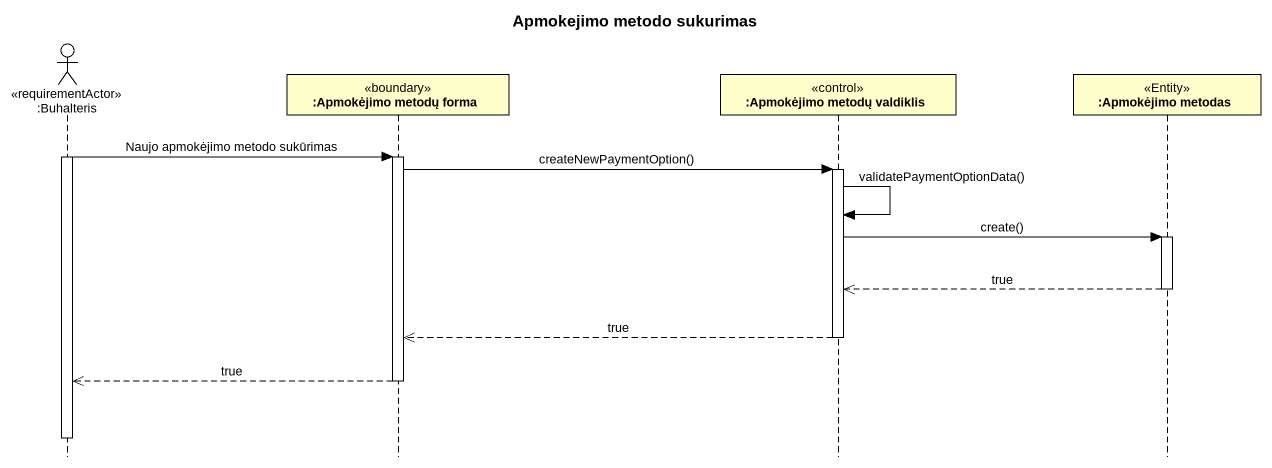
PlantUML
@startuml
title Apmokejimo metodo sukurimas
hide footbox
actor ":Buhalteris" as Buhalteris <<requirementActor>>
participant ":Apmokėjimo metodų forma" as Apmokėjimo_metodų_forma <<boundary>>
participant ":Apmokėjimo metodų valdiklis" as Apmokėjimo_metodų_valdiklis <<control>>
participant ":Apmokėjimo metodas" as Apmokėjimo_metodas <<Entity>>

activate Buhalteris
Buhalteris -> Apmokėjimo_metodų_forma : Naujo apmokėjimo metodo sukūrimas
activate Apmokėjimo_metodų_forma
Apmokėjimo_metodų_forma -> Apmokėjimo_metodų_valdiklis : createNewPaymentOption()
activate Apmokėjimo_metodų_valdiklis
Apmokėjimo_metodų_valdiklis -> Apmokėjimo_metodų_valdiklis : validatePaymentOptionData()
Apmokėjimo_metodų_valdiklis -> Apmokėjimo_metodas : create()
activate Apmokėjimo_metodas
Apmokėjimo_metodas -->> Apmokėjimo_metodų_valdiklis : true
deactivate Apmokėjimo_metodas
Apmokėjimo_metodų_valdiklis -->> Apmokėjimo_metodų_forma : true
deactivate Apmokėjimo_metodų_valdiklis
Apmokėjimo_metodų_forma -->> Buhalteris : true
deactivate Apmokėjimo_metodų_forma
deactivate Buhalteris
@enduml
